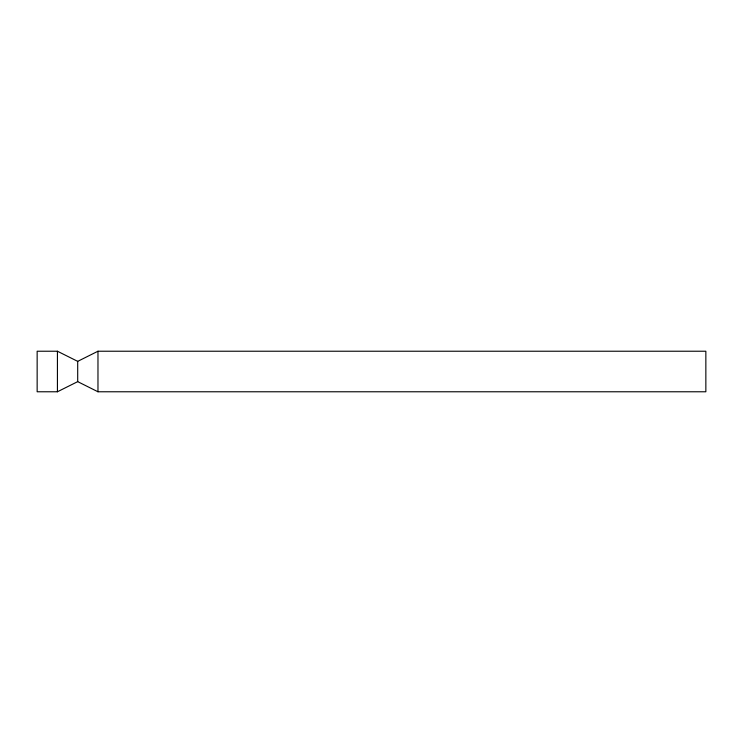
<?xml version="1.0" encoding="UTF-8"?>
<svg xmlns="http://www.w3.org/2000/svg" width="743" height="743" viewBox="0 0 743 743"><rect width="100%" height="100%" fill="white"/><g stroke="black" fill="none" stroke-linecap="round" stroke-linejoin="round"><path stroke-width="1.11" d="M77.699 361.358L97.974 351.225L705.85 351.225L705.85 391.775L97.974 391.775L77.699 381.642L57.425 391.775L37.15 391.775L37.15 351.225L57.425 351.225L77.699 361.358L77.699 381.642M97.974 351.225L97.974 391.775M57.425 351.225L57.425 391.775"/></g></svg>
